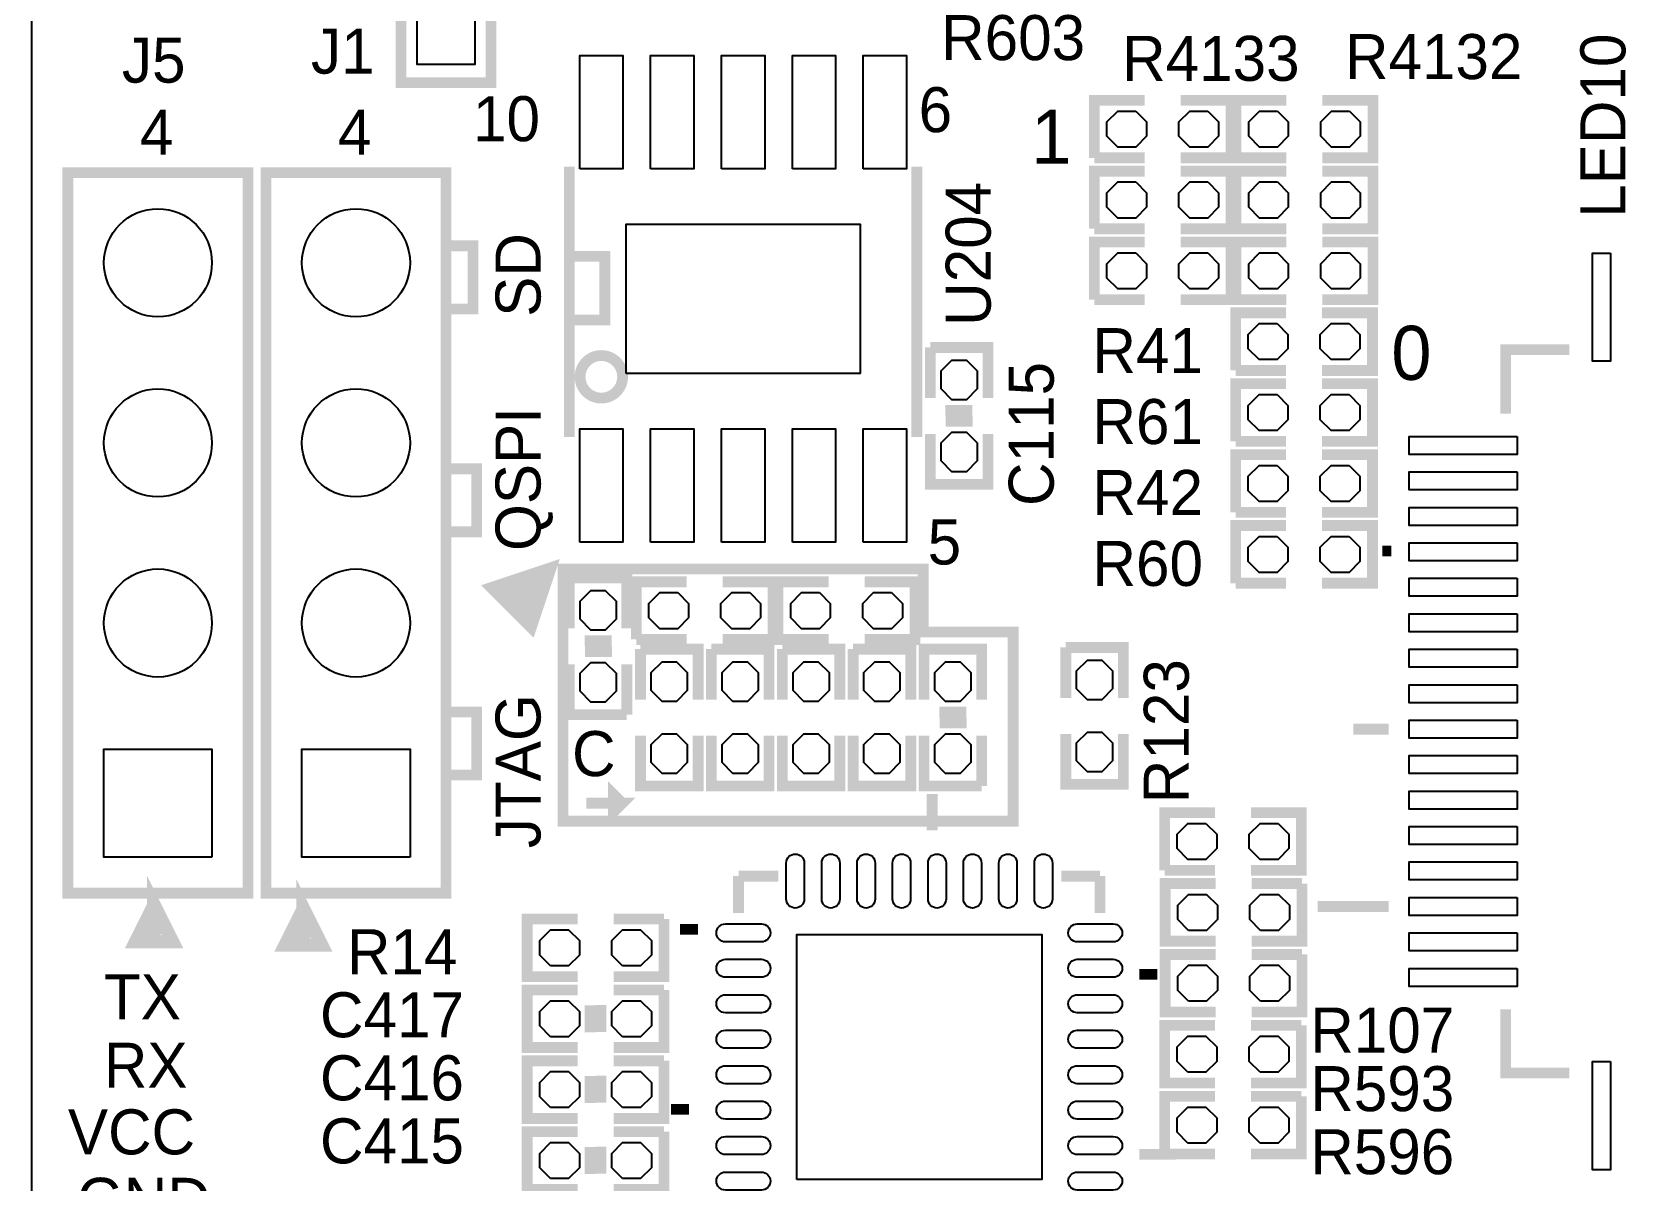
# Model space of a CAD drawing. Extents: x -57 to 527, y -107 to 303.
# Drawn here: x 0 to 22.49, y 53.23 to 69.42 of the extents above; entities that cross this region are included whole.
import ezdxf

# ---------------------------------------------------------------- set-up
doc = ezdxf.new("R2010")
doc.units = 0
doc.header["$MEASUREMENT"] = 0
for name, color, linetype in [('BOARD_GEOMETRY_OUTLINE', 3, 'CONTINUOUS'), ('BOARD_GEOMETRY_SILKSCREEN_TOP', 1, 'CONTINUOUS'), ('PACKAGE_GEOMETRY_SILKSCREEN_TOP', 4, 'CONTINUOUS'), ('PIN_TOP', 5, 'CONTINUOUS'), ('REF_DES_SILKSCREEN_TOP', 6, 'CONTINUOUS')]:
    doc.layers.add(name, color=color, linetype=linetype)

msp = doc.modelspace()

# ---------------------------------------------------------------- linework, layer by layer
at = {"layer": 'BOARD_GEOMETRY_OUTLINE'}
msp.add_lwpolyline([(1.999996, 0, -0.414214), (0, 1.999996), (0, 77.999844, -0.414214), (1.999996, 79.99984), (72.999854, 79.99984, -0.414214), (74.99985, 77.999844), (74.99985, 1.999996, -0.414214), (72.999854, 0)], format="xyb", close=True, dxfattribs=at)
at = {"layer": 'BOARD_GEOMETRY_SILKSCREEN_TOP'}
for points in [[(5.842, 66.404998, 0.1524, 0.1524, 0), (6.223, 66.404998, 0.1524, 0.1524, 0), (6.223, 65.515998, 0.1524, 0.1524, 0), (5.842, 65.515998, 0.1524, 0.1524, 0)], [(5.892038, 63.262002, 0.1524, 0.1524, 0), (6.273038, 63.262002, 0.1524, 0.1524, 0), (6.273038, 62.373002, 0.1524, 0.1524, 0), (5.892038, 62.373002, 0.1524, 0.1524, 0)], [(7.62, 61.849, 0.1524, 0.1524, 0), (12.573, 61.849, 0.1524, 0.1524, 0), (12.573, 60.96, 0.1524, 0.1524, 0), (13.843, 60.96, 0.1524, 0.1524, 0), (13.843, 58.293, 0.1524, 0.1524, 0), (7.493, 58.293, 0.1524, 0.1524, 0), (7.493, 61.849, 0.1524, 0.1524, 0), (7.62, 61.849, 0.1524, 0.1524, 0)], [(5.892038, 59.833002, 0.1524, 0.1524, 0), (6.273038, 59.833002, 0.1524, 0.1524, 0), (6.273038, 58.944002, 0.1524, 0.1524, 0), (5.892038, 58.944002, 0.1524, 0.1524, 0)], [(7.821422, 58.547, 0.1524, 0.1524, 0), (8.329422, 58.547, 0.1524, 0.1524, 0), (8.202422, 58.42, 0.1524, 0.1524, 0), (8.202422, 58.674, 0.1524, 0.1524, 0), (8.329422, 58.547, 0.1524, 0.1524, 0)]]:
    msp.add_lwpolyline(points, format="xyseb", dxfattribs=at)
at = {"layer": 'PACKAGE_GEOMETRY_SILKSCREEN_TOP'}
for points in [[(6.477, 71.501, 0.1524, 0.1524, 0), (6.477, 68.707, 0.1524, 0.1524, 0), (5.207, 68.707, 0.1524, 0.1524, 0), (5.207, 71.501, 0.1524, 0.1524, 0), (6.477, 71.501, 0.1524, 0.1524, 0)], [(15.698216, 68.458842, 0.1524, 0.1524, 0), (14.987016, 68.458842, 0.1524, 0.1524, 0), (14.987016, 67.646042, 0.1524, 0.1524, 0)], [(16.206216, 67.646042, 0.1524, 0.1524, 0), (16.917416, 67.646042, 0.1524, 0.1524, 0), (16.917416, 68.458842, 0.1524, 0.1524, 0), (16.206216, 68.458842, 0.1524, 0.1524, 0)], [(17.698212, 68.458842, 0.1524, 0.1524, 0), (16.987012, 68.458842, 0.1524, 0.1524, 0), (16.987012, 67.646042, 0.1524, 0.1524, 0)], [(18.206212, 67.646042, 0.1524, 0.1524, 0), (18.917412, 67.646042, 0.1524, 0.1524, 0), (18.917412, 68.458842, 0.1524, 0.1524, 0), (18.206212, 68.458842, 0.1524, 0.1524, 0)], [(14.987016, 67.646042, 0.1524, 0.1524, 0), (15.698216, 67.646042, 0.1524, 0.1524, 0)], [(16.987012, 67.646042, 0.1524, 0.1524, 0), (17.698212, 67.646042, 0.1524, 0.1524, 0)], [(0.508, 57.277, 0.1524, 0.1524, 0), (0.508, 67.437, 0.1524, 0.1524, 0), (3.048, 67.437, 0.1524, 0.1524, 0), (3.048, 57.277, 0.1524, 0.1524, 0), (0.508, 57.277, 0.1524, 0.1524, 0)], [(3.302, 57.277, 0.1524, 0.1524, 0), (3.302, 67.437, 0.1524, 0.1524, 0), (5.842, 67.437, 0.1524, 0.1524, 0), (5.842, 57.277, 0.1524, 0.1524, 0), (3.302, 57.277, 0.1524, 0.1524, 0)], [(7.582916, 63.709042, 0.1524, 0.1524, 0), (7.582916, 67.52209, 0.1524, 0.1524, 0)], [(12.483084, 63.709042, 0.1524, 0.1524, 0), (12.483084, 67.52209, 0.1524, 0.1524, 0)], [(15.698216, 67.458844, 0.1524, 0.1524, 0), (14.987016, 67.458844, 0.1524, 0.1524, 0), (14.987016, 66.646044, 0.1524, 0.1524, 0)], [(16.206216, 66.646044, 0.1524, 0.1524, 0), (16.917416, 66.646044, 0.1524, 0.1524, 0), (16.917416, 67.458844, 0.1524, 0.1524, 0), (16.206216, 67.458844, 0.1524, 0.1524, 0)], [(17.698212, 67.458844, 0.1524, 0.1524, 0), (16.987012, 67.458844, 0.1524, 0.1524, 0), (16.987012, 66.646044, 0.1524, 0.1524, 0)], [(18.206212, 66.646044, 0.1524, 0.1524, 0), (18.917412, 66.646044, 0.1524, 0.1524, 0), (18.917412, 67.458844, 0.1524, 0.1524, 0), (18.206212, 67.458844, 0.1524, 0.1524, 0)], [(14.987016, 66.646044, 0.1524, 0.1524, 0), (15.698216, 66.646044, 0.1524, 0.1524, 0)], [(16.987012, 66.646044, 0.1524, 0.1524, 0), (17.698212, 66.646044, 0.1524, 0.1524, 0)], [(15.698216, 66.458846, 0.1524, 0.1524, 0), (14.987016, 66.458846, 0.1524, 0.1524, 0), (14.987016, 65.646046, 0.1524, 0.1524, 0)], [(16.206216, 65.646046, 0.1524, 0.1524, 0), (16.917416, 65.646046, 0.1524, 0.1524, 0), (16.917416, 66.458846, 0.1524, 0.1524, 0), (16.206216, 66.458846, 0.1524, 0.1524, 0)], [(17.698212, 66.458846, 0.1524, 0.1524, 0), (16.987012, 66.458846, 0.1524, 0.1524, 0), (16.987012, 65.646046, 0.1524, 0.1524, 0)], [(18.206212, 65.646046, 0.1524, 0.1524, 0), (18.917412, 65.646046, 0.1524, 0.1524, 0), (18.917412, 66.458846, 0.1524, 0.1524, 0), (18.206212, 66.458846, 0.1524, 0.1524, 0)], [(7.582916, 65.359026, 0.1524, 0.1524, 0), (8.083042, 65.359026, 0.1524, 0.1524, 0), (8.083042, 66.258948, 0.1524, 0.1524, 0), (7.582916, 66.258948, 0.1524, 0.1524, 0)], [(14.987016, 65.646046, 0.1524, 0.1524, 0), (15.698216, 65.646046, 0.1524, 0.1524, 0)], [(16.987012, 65.646046, 0.1524, 0.1524, 0), (17.698212, 65.646046, 0.1524, 0.1524, 0)], [(17.692878, 65.461388, 0.1524, 0.1524, 0), (16.981678, 65.461388, 0.1524, 0.1524, 0), (16.981678, 64.648588, 0.1524, 0.1524, 0)], [(18.200878, 64.648588, 0.1524, 0.1524, 0), (18.912078, 64.648588, 0.1524, 0.1524, 0), (18.912078, 65.461388, 0.1524, 0.1524, 0), (18.200878, 65.461388, 0.1524, 0.1524, 0)], [(12.6746, 64.9732, 0.1524, 0.1524, 0), (12.6746, 64.262, 0.1524, 0.1524, 0)], [(13.4874, 64.262, 0.1524, 0.1524, 0), (13.4874, 64.9732, 0.1524, 0.1524, 0), (12.6746, 64.9732, 0.1524, 0.1524, 0)], [(21.690076, 64.940688, 0.1524, 0.1524, 0), (20.7899, 64.940688, 0.1524, 0.1524, 0), (20.7899, 64.040512, 0.1524, 0.1524, 0)], [(8.332978, 64.558926, 0.1524, 0.1524, 0.999823), (7.73303, 64.55918, 0.1524, 0.1524, 1.000177), (8.332978, 64.558926, 0.1524, 0.1524, 0)], [(16.981678, 64.648588, 0.1524, 0.1524, 0), (17.692878, 64.648588, 0.1524, 0.1524, 0)], [(17.692878, 64.46139, 0.1524, 0.1524, 0), (16.981678, 64.46139, 0.1524, 0.1524, 0), (16.981678, 63.64859, 0.1524, 0.1524, 0)], [(18.200878, 63.64859, 0.1524, 0.1524, 0), (18.912078, 63.64859, 0.1524, 0.1524, 0), (18.912078, 64.46139, 0.1524, 0.1524, 0), (18.200878, 64.46139, 0.1524, 0.1524, 0)], [(13.26642, 64.0842, 0.1524, 0.1524, 0), (12.88542, 64.0842, 0.1524, 0.1524, 0)], [(13.2715, 63.9318, 0.1524, 0.1524, 0), (12.8905, 63.9318, 0.1524, 0.1524, 0)], [(12.6746, 63.754, 0.1524, 0.1524, 0), (12.6746, 63.0428, 0.1524, 0.1524, 0), (13.4874, 63.0428, 0.1524, 0.1524, 0), (13.4874, 63.754, 0.1524, 0.1524, 0)], [(16.981678, 63.64859, 0.1524, 0.1524, 0), (17.692878, 63.64859, 0.1524, 0.1524, 0)], [(17.692878, 63.461392, 0.1524, 0.1524, 0), (16.981678, 63.461392, 0.1524, 0.1524, 0), (16.981678, 62.648592, 0.1524, 0.1524, 0)], [(18.200878, 62.648592, 0.1524, 0.1524, 0), (18.912078, 62.648592, 0.1524, 0.1524, 0), (18.912078, 63.461392, 0.1524, 0.1524, 0), (18.200878, 63.461392, 0.1524, 0.1524, 0)], [(16.981678, 62.648592, 0.1524, 0.1524, 0), (17.692878, 62.648592, 0.1524, 0.1524, 0)], [(17.692878, 62.461394, 0.1524, 0.1524, 0), (16.981678, 62.461394, 0.1524, 0.1524, 0), (16.981678, 61.648594, 0.1524, 0.1524, 0)], [(18.200878, 61.648594, 0.1524, 0.1524, 0), (18.912078, 61.648594, 0.1524, 0.1524, 0), (18.912078, 62.461394, 0.1524, 0.1524, 0), (18.200878, 62.461394, 0.1524, 0.1524, 0)], [(19.177, 62.103, 0.1524, 0.1524, 0), (19.05, 62.103, 0.1524, 0.1524, 0)], [(7.326884, 61.868812, 0.1524, 0.1524, 0), (6.47827, 61.58611, 0.1524, 0.1524, 0), (7.044182, 61.020198, 0.1524, 0.1524, 0), (7.326884, 61.868812, 0.1524, 0.1524, 0)], [(7.185406, 61.632338, 0.249936, 0.249936, 0), (6.761226, 61.49086, 0.249936, 0.249936, 0), (7.044182, 61.207904, 0.249936, 0.249936, 0), (7.185406, 61.632338, 0.249936, 0.249936, 0)], [(8.392668, 61.012832, 0.1524, 0.1524, 0), (8.392668, 61.724032, 0.1524, 0.1524, 0), (7.579868, 61.724032, 0.1524, 0.1524, 0), (7.579868, 61.012832, 0.1524, 0.1524, 0)], [(9.237726, 61.667644, 0.1524, 0.1524, 0), (8.526526, 61.667644, 0.1524, 0.1524, 0), (8.526526, 60.854844, 0.1524, 0.1524, 0)], [(9.745726, 60.854844, 0.1524, 0.1524, 0), (10.456926, 60.854844, 0.1524, 0.1524, 0), (10.456926, 61.667644, 0.1524, 0.1524, 0), (9.745726, 61.667644, 0.1524, 0.1524, 0)], [(11.237722, 61.667644, 0.1524, 0.1524, 0), (10.526522, 61.667644, 0.1524, 0.1524, 0), (10.526522, 60.854844, 0.1524, 0.1524, 0)], [(11.745722, 60.854844, 0.1524, 0.1524, 0), (12.456922, 60.854844, 0.1524, 0.1524, 0), (12.456922, 61.667644, 0.1524, 0.1524, 0), (11.745722, 61.667644, 0.1524, 0.1524, 0)], [(16.981678, 61.648594, 0.1524, 0.1524, 0), (17.692878, 61.648594, 0.1524, 0.1524, 0)], [(7.795768, 60.835032, 0.1524, 0.1524, 0), (8.176768, 60.835032, 0.1524, 0.1524, 0)], [(7.800848, 60.682632, 0.1524, 0.1524, 0), (8.181848, 60.682632, 0.1524, 0.1524, 0)], [(8.526526, 60.854844, 0.1524, 0.1524, 0), (9.237726, 60.854844, 0.1524, 0.1524, 0)], [(9.398254, 60.007246, 0.1524, 0.1524, 0), (9.398254, 60.718446, 0.1524, 0.1524, 0), (8.585454, 60.718446, 0.1524, 0.1524, 0)], [(8.585454, 60.718446, 0.1524, 0.1524, 0), (8.585454, 60.007246, 0.1524, 0.1524, 0)], [(10.398252, 60.007246, 0.1524, 0.1524, 0), (10.398252, 60.718446, 0.1524, 0.1524, 0), (9.585452, 60.718446, 0.1524, 0.1524, 0)], [(9.585452, 60.718446, 0.1524, 0.1524, 0), (9.585452, 60.007246, 0.1524, 0.1524, 0)], [(10.526522, 60.854844, 0.1524, 0.1524, 0), (11.237722, 60.854844, 0.1524, 0.1524, 0)], [(11.39825, 60.007246, 0.1524, 0.1524, 0), (11.39825, 60.718446, 0.1524, 0.1524, 0), (10.58545, 60.718446, 0.1524, 0.1524, 0)], [(10.58545, 60.718446, 0.1524, 0.1524, 0), (10.58545, 60.007246, 0.1524, 0.1524, 0)], [(12.398248, 60.007246, 0.1524, 0.1524, 0), (12.398248, 60.718446, 0.1524, 0.1524, 0), (11.585448, 60.718446, 0.1524, 0.1524, 0)], [(11.585448, 60.718446, 0.1524, 0.1524, 0), (11.585448, 60.007246, 0.1524, 0.1524, 0)], [(13.398246, 60.007246, 0.1524, 0.1524, 0), (13.398246, 60.718446, 0.1524, 0.1524, 0), (12.585446, 60.718446, 0.1524, 0.1524, 0), (12.585446, 60.007246, 0.1524, 0.1524, 0)], [(15.397988, 60.031376, 0.1524, 0.1524, 0), (15.397988, 60.742576, 0.1524, 0.1524, 0), (14.585188, 60.742576, 0.1524, 0.1524, 0)], [(14.585188, 60.742576, 0.1524, 0.1524, 0), (14.585188, 60.031376, 0.1524, 0.1524, 0)], [(7.579868, 60.504832, 0.1524, 0.1524, 0), (7.579868, 59.793632, 0.1524, 0.1524, 0), (8.392668, 59.793632, 0.1524, 0.1524, 0)], [(8.392668, 59.793632, 0.1524, 0.1524, 0), (8.392668, 60.504832, 0.1524, 0.1524, 0)], [(12.801346, 59.829446, 0.1524, 0.1524, 0), (13.182346, 59.829446, 0.1524, 0.1524, 0)], [(12.806426, 59.677046, 0.1524, 0.1524, 0), (13.187426, 59.677046, 0.1524, 0.1524, 0)], [(14.585188, 59.523376, 0.1524, 0.1524, 0), (14.585188, 58.812176, 0.1524, 0.1524, 0), (15.397988, 58.812176, 0.1524, 0.1524, 0), (15.397988, 59.523376, 0.1524, 0.1524, 0)], [(19.139916, 59.590686, 0.1524, 0.1524, 0), (18.640044, 59.590686, 0.1524, 0.1524, 0)], [(8.585454, 59.499246, 0.1524, 0.1524, 0), (8.585454, 58.788046, 0.1524, 0.1524, 0), (9.398254, 58.788046, 0.1524, 0.1524, 0), (9.398254, 59.499246, 0.1524, 0.1524, 0)], [(9.585452, 59.499246, 0.1524, 0.1524, 0), (9.585452, 58.788046, 0.1524, 0.1524, 0), (10.398252, 58.788046, 0.1524, 0.1524, 0), (10.398252, 59.499246, 0.1524, 0.1524, 0)], [(10.58545, 59.499246, 0.1524, 0.1524, 0), (10.58545, 58.788046, 0.1524, 0.1524, 0), (11.39825, 58.788046, 0.1524, 0.1524, 0), (11.39825, 59.499246, 0.1524, 0.1524, 0)], [(11.585448, 59.499246, 0.1524, 0.1524, 0), (11.585448, 58.788046, 0.1524, 0.1524, 0), (12.398248, 58.788046, 0.1524, 0.1524, 0), (12.398248, 59.499246, 0.1524, 0.1524, 0)], [(12.585446, 59.499246, 0.1524, 0.1524, 0), (12.585446, 58.788046, 0.1524, 0.1524, 0), (13.398246, 58.788046, 0.1524, 0.1524, 0)], [(13.398246, 58.788046, 0.1524, 0.1524, 0), (13.398246, 59.499246, 0.1524, 0.1524, 0)], [(12.7, 58.166, 0.1524, 0.1524, 0), (12.7, 58.674, 0.1524, 0.1524, 0)], [(16.689578, 58.413396, 0.1524, 0.1524, 0), (15.978378, 58.413396, 0.1524, 0.1524, 0), (15.978378, 57.600596, 0.1524, 0.1524, 0)], [(17.197578, 57.600596, 0.1524, 0.1524, 0), (17.908778, 57.600596, 0.1524, 0.1524, 0), (17.908778, 58.413396, 0.1524, 0.1524, 0), (17.197578, 58.413396, 0.1524, 0.1524, 0)], [(9.968738, 57.517792, 0.1524, 0.1524, 0), (9.968738, 57.00014, 0.1524, 0.1524, 0)], [(9.968738, 57.517792, 0.1524, 0.1524, 0), (10.529824, 57.517792, 0.1524, 0.1524, 0)], [(15.06855, 57.517792, 0.1524, 0.1524, 0), (14.520926, 57.517792, 0.1524, 0.1524, 0)], [(15.06855, 57.517792, 0.1524, 0.1524, 0), (15.06855, 57.00014, 0.1524, 0.1524, 0)], [(15.978378, 57.600596, 0.1524, 0.1524, 0), (16.689578, 57.600596, 0.1524, 0.1524, 0)], [(1.723898, 57.101232, 0.199898, 0.199898, 0), (1.473962, 56.60136, 0.199898, 0.199898, 0), (1.973834, 56.60136, 0.199898, 0.199898, 0), (1.723898, 57.101232, 0.199898, 0.199898, 0), (1.723898, 56.701182, 0.199898, 0.199898, 0)], [(3.830828, 57.05094, 0.199898, 0.199898, 0), (3.580892, 56.551068, 0.199898, 0.199898, 0), (4.080764, 56.551068, 0.199898, 0.199898, 0), (3.830828, 57.05094, 0.199898, 0.199898, 0), (3.830828, 56.65089, 0.199898, 0.199898, 0)], [(16.697706, 57.413398, 0.1524, 0.1524, 0), (15.986506, 57.413398, 0.1524, 0.1524, 0), (15.986506, 56.600598, 0.1524, 0.1524, 0), (16.697706, 56.600598, 0.1524, 0.1524, 0)], [(17.205706, 56.600598, 0.1524, 0.1524, 0), (17.916906, 56.600598, 0.1524, 0.1524, 0), (17.916906, 57.413398, 0.1524, 0.1524, 0)], [(17.916906, 57.413398, 0.1524, 0.1524, 0), (17.205706, 57.413398, 0.1524, 0.1524, 0)], [(19.139916, 57.090564, 0.1524, 0.1524, 0), (18.139918, 57.090564, 0.1524, 0.1524, 0)], [(7.697724, 56.913526, 0.1524, 0.1524, 0), (6.986524, 56.913526, 0.1524, 0.1524, 0), (6.986524, 56.100726, 0.1524, 0.1524, 0), (7.697724, 56.100726, 0.1524, 0.1524, 0)], [(8.205724, 56.100726, 0.1524, 0.1524, 0), (8.916924, 56.100726, 0.1524, 0.1524, 0), (8.916924, 56.913526, 0.1524, 0.1524, 0)], [(8.916924, 56.913526, 0.1524, 0.1524, 0), (8.205724, 56.913526, 0.1524, 0.1524, 0)], [(9.398, 56.769, 0.1524, 0.1524, 0), (9.144, 56.769, 0.1524, 0.1524, 0)], [(16.697706, 56.4134, 0.1524, 0.1524, 0), (15.986506, 56.4134, 0.1524, 0.1524, 0), (15.986506, 55.6006, 0.1524, 0.1524, 0), (16.697706, 55.6006, 0.1524, 0.1524, 0)], [(17.205706, 55.6006, 0.1524, 0.1524, 0), (17.916906, 55.6006, 0.1524, 0.1524, 0), (17.916906, 56.4134, 0.1524, 0.1524, 0)], [(17.916906, 56.4134, 0.1524, 0.1524, 0), (17.205706, 56.4134, 0.1524, 0.1524, 0)], [(15.875, 56.134, 0.1524, 0.1524, 0), (15.621, 56.134, 0.1524, 0.1524, 0)], [(7.697724, 55.913528, 0.1524, 0.1524, 0), (6.986524, 55.913528, 0.1524, 0.1524, 0), (6.986524, 55.100728, 0.1524, 0.1524, 0), (7.697724, 55.100728, 0.1524, 0.1524, 0)], [(7.875524, 55.316628, 0.1524, 0.1524, 0), (7.875524, 55.697628, 0.1524, 0.1524, 0)], [(8.027924, 55.321708, 0.1524, 0.1524, 0), (8.027924, 55.702708, 0.1524, 0.1524, 0)], [(8.916924, 55.913528, 0.1524, 0.1524, 0), (8.205724, 55.913528, 0.1524, 0.1524, 0)], [(8.205724, 55.100728, 0.1524, 0.1524, 0), (8.916924, 55.100728, 0.1524, 0.1524, 0), (8.916924, 55.913528, 0.1524, 0.1524, 0)], [(20.7899, 55.640732, 0.1524, 0.1524, 0), (20.7899, 54.740556, 0.1524, 0.1524, 0), (21.690076, 54.740556, 0.1524, 0.1524, 0)], [(16.689578, 55.413402, 0.1524, 0.1524, 0), (15.978378, 55.413402, 0.1524, 0.1524, 0), (15.978378, 54.600602, 0.1524, 0.1524, 0), (16.689578, 54.600602, 0.1524, 0.1524, 0)], [(17.197578, 54.600602, 0.1524, 0.1524, 0), (17.908778, 54.600602, 0.1524, 0.1524, 0), (17.908778, 55.413402, 0.1524, 0.1524, 0)], [(17.908778, 55.413402, 0.1524, 0.1524, 0), (17.197578, 55.413402, 0.1524, 0.1524, 0)], [(7.697724, 54.91353, 0.1524, 0.1524, 0), (6.986524, 54.91353, 0.1524, 0.1524, 0), (6.986524, 54.10073, 0.1524, 0.1524, 0), (7.697724, 54.10073, 0.1524, 0.1524, 0)], [(8.916924, 54.91353, 0.1524, 0.1524, 0), (8.205724, 54.91353, 0.1524, 0.1524, 0)], [(8.205724, 54.10073, 0.1524, 0.1524, 0), (8.916924, 54.10073, 0.1524, 0.1524, 0), (8.916924, 54.91353, 0.1524, 0.1524, 0)], [(7.875524, 54.31663, 0.1524, 0.1524, 0), (7.875524, 54.69763, 0.1524, 0.1524, 0)], [(8.027924, 54.32171, 0.1524, 0.1524, 0), (8.027924, 54.70271, 0.1524, 0.1524, 0)], [(16.689578, 54.413404, 0.1524, 0.1524, 0), (15.978378, 54.413404, 0.1524, 0.1524, 0), (15.978378, 53.600604, 0.1524, 0.1524, 0), (16.689578, 53.600604, 0.1524, 0.1524, 0)], [(17.197578, 53.600604, 0.1524, 0.1524, 0), (17.908778, 53.600604, 0.1524, 0.1524, 0), (17.908778, 54.413404, 0.1524, 0.1524, 0)], [(17.908778, 54.413404, 0.1524, 0.1524, 0), (17.197578, 54.413404, 0.1524, 0.1524, 0)], [(9.017, 54.229, 0.1524, 0.1524, 0), (9.271, 54.229, 0.1524, 0.1524, 0)], [(7.697724, 53.913532, 0.1524, 0.1524, 0), (6.986524, 53.913532, 0.1524, 0.1524, 0), (6.986524, 53.100732, 0.1524, 0.1524, 0), (7.697724, 53.100732, 0.1524, 0.1524, 0)], [(8.916924, 53.913532, 0.1524, 0.1524, 0), (8.205724, 53.913532, 0.1524, 0.1524, 0)], [(8.205724, 53.100732, 0.1524, 0.1524, 0), (8.916924, 53.100732, 0.1524, 0.1524, 0), (8.916924, 53.913532, 0.1524, 0.1524, 0)], [(7.875524, 53.316632, 0.1524, 0.1524, 0), (7.875524, 53.697632, 0.1524, 0.1524, 0)], [(8.027924, 53.321712, 0.1524, 0.1524, 0), (8.027924, 53.702712, 0.1524, 0.1524, 0)], [(15.621, 53.594, 0.1524, 0.1524, 0), (16.129, 53.594, 0.1524, 0.1524, 0)]]:
    msp.add_lwpolyline(points, format="xyseb", dxfattribs=at)
at = {"layer": 'PIN_TOP'}
for points in [[(5.4356, 69.723), (6.2484, 69.723), (6.2484, 68.961), (5.4356, 68.961)], [(7.728204, 67.491356), (7.728204, 69.091556), (8.337804, 69.091556), (8.337804, 67.491356)], [(8.728202, 67.491356), (8.728202, 69.091556), (9.337802, 69.091556), (9.337802, 67.491356)], [(9.7282, 67.491356), (9.7282, 69.091556), (10.3378, 69.091556), (10.3378, 67.491356)], [(10.728198, 67.491356), (10.728198, 69.091556), (11.337798, 69.091556), (11.337798, 67.491356)], [(11.728196, 67.491356), (11.728196, 69.091556), (12.337796, 69.091556), (12.337796, 67.491356)], [(15.571216, 68.306442), (15.723616, 68.154042), (15.723616, 67.950842), (15.571216, 67.798442), (15.317216, 67.798442), (15.164816, 67.950842), (15.164816, 68.154042), (15.317216, 68.306442)], [(16.587216, 68.306442), (16.739616, 68.154042), (16.739616, 67.950842), (16.587216, 67.798442), (16.333216, 67.798442), (16.180816, 67.950842), (16.180816, 68.154042), (16.333216, 68.306442)], [(17.571212, 68.306442), (17.723612, 68.154042), (17.723612, 67.950842), (17.571212, 67.798442), (17.317212, 67.798442), (17.164812, 67.950842), (17.164812, 68.154042), (17.317212, 68.306442)], [(18.587212, 68.306442), (18.739612, 68.154042), (18.739612, 67.950842), (18.587212, 67.798442), (18.333212, 67.798442), (18.180812, 67.950842), (18.180812, 68.154042), (18.333212, 68.306442)], [(15.571216, 67.306444), (15.723616, 67.154044), (15.723616, 66.950844), (15.571216, 66.798444), (15.317216, 66.798444), (15.164816, 66.950844), (15.164816, 67.154044), (15.317216, 67.306444)], [(16.587216, 67.306444), (16.739616, 67.154044), (16.739616, 66.950844), (16.587216, 66.798444), (16.333216, 66.798444), (16.180816, 66.950844), (16.180816, 67.154044), (16.333216, 67.306444)], [(17.571212, 67.306444), (17.723612, 67.154044), (17.723612, 66.950844), (17.571212, 66.798444), (17.317212, 66.798444), (17.164812, 66.950844), (17.164812, 67.154044), (17.317212, 67.306444)], [(18.587212, 67.306444), (18.739612, 67.154044), (18.739612, 66.950844), (18.587212, 66.798444), (18.333212, 66.798444), (18.180812, 66.950844), (18.180812, 67.154044), (18.333212, 67.306444)], [(8.382, 64.6049), (8.382, 66.7131), (11.684, 66.7131), (11.684, 64.6049)], [(15.571216, 66.306446), (15.723616, 66.154046), (15.723616, 65.950846), (15.571216, 65.798446), (15.317216, 65.798446), (15.164816, 65.950846), (15.164816, 66.154046), (15.317216, 66.306446)], [(16.587216, 66.306446), (16.739616, 66.154046), (16.739616, 65.950846), (16.587216, 65.798446), (16.333216, 65.798446), (16.180816, 65.950846), (16.180816, 66.154046), (16.333216, 66.306446)], [(17.571212, 66.306446), (17.723612, 66.154046), (17.723612, 65.950846), (17.571212, 65.798446), (17.317212, 65.798446), (17.164812, 65.950846), (17.164812, 66.154046), (17.317212, 66.306446)], [(18.587212, 66.306446), (18.739612, 66.154046), (18.739612, 65.950846), (18.587212, 65.798446), (18.333212, 65.798446), (18.180812, 65.950846), (18.180812, 66.154046), (18.333212, 66.306446)], [(22.26691, 66.302636), (22.26691, 64.778636), (22.01291, 64.778636), (22.01291, 66.302636)], [(17.565878, 65.308988), (17.718278, 65.156588), (17.718278, 64.953388), (17.565878, 64.800988), (17.311878, 64.800988), (17.159478, 64.953388), (17.159478, 65.156588), (17.311878, 65.308988)], [(18.581878, 65.308988), (18.734278, 65.156588), (18.734278, 64.953388), (18.581878, 64.800988), (18.327878, 64.800988), (18.175478, 64.953388), (18.175478, 65.156588), (18.327878, 65.308988)], [(13.335, 64.389), (13.1826, 64.2366), (12.9794, 64.2366), (12.827, 64.389), (12.827, 64.643), (12.9794, 64.7954), (13.1826, 64.7954), (13.335, 64.643)], [(17.565878, 64.30899), (17.718278, 64.15659), (17.718278, 63.95339), (17.565878, 63.80099), (17.311878, 63.80099), (17.159478, 63.95339), (17.159478, 64.15659), (17.311878, 64.30899)], [(18.581878, 64.30899), (18.734278, 64.15659), (18.734278, 63.95339), (18.581878, 63.80099), (18.327878, 63.80099), (18.175478, 63.95339), (18.175478, 64.15659), (18.327878, 64.30899)], [(7.728204, 62.226444), (7.728204, 63.826644), (8.337804, 63.826644), (8.337804, 62.226444)], [(8.728202, 62.226444), (8.728202, 63.826644), (9.337802, 63.826644), (9.337802, 62.226444)], [(9.7282, 62.226444), (9.7282, 63.826644), (10.3378, 63.826644), (10.3378, 62.226444)], [(10.728198, 62.226444), (10.728198, 63.826644), (11.337798, 63.826644), (11.337798, 62.226444)], [(11.728196, 62.226444), (11.728196, 63.826644), (12.337796, 63.826644), (12.337796, 62.226444)], [(13.335, 63.373), (13.1826, 63.2206), (12.9794, 63.2206), (12.827, 63.373), (12.827, 63.627), (12.9794, 63.7794), (13.1826, 63.7794), (13.335, 63.627)], [(20.951952, 63.717678), (20.951952, 63.463678), (19.427952, 63.463678), (19.427952, 63.717678)], [(17.565878, 63.308992), (17.718278, 63.156592), (17.718278, 62.953392), (17.565878, 62.800992), (17.311878, 62.800992), (17.159478, 62.953392), (17.159478, 63.156592), (17.311878, 63.308992)], [(18.581878, 63.308992), (18.734278, 63.156592), (18.734278, 62.953392), (18.581878, 62.800992), (18.327878, 62.800992), (18.175478, 62.953392), (18.175478, 63.156592), (18.327878, 63.308992)], [(20.951952, 63.217552), (20.951952, 62.963552), (19.427952, 62.963552), (19.427952, 63.217552)], [(20.951952, 62.71768), (20.951952, 62.46368), (19.427952, 62.46368), (19.427952, 62.71768)], [(17.565878, 62.308994), (17.718278, 62.156594), (17.718278, 61.953394), (17.565878, 61.800994), (17.311878, 61.800994), (17.159478, 61.953394), (17.159478, 62.156594), (17.311878, 62.308994)], [(18.581878, 62.308994), (18.734278, 62.156594), (18.734278, 61.953394), (18.581878, 61.800994), (18.327878, 61.800994), (18.175478, 61.953394), (18.175478, 62.156594), (18.327878, 62.308994)], [(20.951952, 62.217554), (20.951952, 61.963554), (19.427952, 61.963554), (19.427952, 62.217554)], [(20.951952, 61.717682), (20.951952, 61.463682), (19.427952, 61.463682), (19.427952, 61.717682)], [(7.732268, 61.393832), (7.884668, 61.546232), (8.087868, 61.546232), (8.240268, 61.393832), (8.240268, 61.139832), (8.087868, 60.987432), (7.884668, 60.987432), (7.732268, 61.139832)], [(9.110726, 61.515244), (9.263126, 61.362844), (9.263126, 61.159644), (9.110726, 61.007244), (8.856726, 61.007244), (8.704326, 61.159644), (8.704326, 61.362844), (8.856726, 61.515244)], [(10.126726, 61.515244), (10.279126, 61.362844), (10.279126, 61.159644), (10.126726, 61.007244), (9.872726, 61.007244), (9.720326, 61.159644), (9.720326, 61.362844), (9.872726, 61.515244)], [(11.110722, 61.515244), (11.263122, 61.362844), (11.263122, 61.159644), (11.110722, 61.007244), (10.856722, 61.007244), (10.704322, 61.159644), (10.704322, 61.362844), (10.856722, 61.515244)], [(12.126722, 61.515244), (12.279122, 61.362844), (12.279122, 61.159644), (12.126722, 61.007244), (11.872722, 61.007244), (11.720322, 61.159644), (11.720322, 61.362844), (11.872722, 61.515244)], [(20.951952, 61.217556), (20.951952, 60.963556), (19.427952, 60.963556), (19.427952, 61.217556)], [(7.732268, 60.377832), (7.884668, 60.530232), (8.087868, 60.530232), (8.240268, 60.377832), (8.240268, 60.123832), (8.087868, 59.971432), (7.884668, 59.971432), (7.732268, 60.123832)], [(9.245854, 60.134246), (9.093454, 59.981846), (8.890254, 59.981846), (8.737854, 60.134246), (8.737854, 60.388246), (8.890254, 60.540646), (9.093454, 60.540646), (9.245854, 60.388246)], [(10.245852, 60.134246), (10.093452, 59.981846), (9.890252, 59.981846), (9.737852, 60.134246), (9.737852, 60.388246), (9.890252, 60.540646), (10.093452, 60.540646), (10.245852, 60.388246)], [(11.24585, 60.134246), (11.09345, 59.981846), (10.89025, 59.981846), (10.73785, 60.134246), (10.73785, 60.388246), (10.89025, 60.540646), (11.09345, 60.540646), (11.24585, 60.388246)], [(12.245848, 60.134246), (12.093448, 59.981846), (11.890248, 59.981846), (11.737848, 60.134246), (11.737848, 60.388246), (11.890248, 60.540646), (12.093448, 60.540646), (12.245848, 60.388246)], [(12.737846, 60.388246), (12.890246, 60.540646), (13.093446, 60.540646), (13.245846, 60.388246), (13.245846, 60.134246), (13.093446, 59.981846), (12.890246, 59.981846), (12.737846, 60.134246)], [(15.245588, 60.158376), (15.093188, 60.005976), (14.889988, 60.005976), (14.737588, 60.158376), (14.737588, 60.412376), (14.889988, 60.564776), (15.093188, 60.564776), (15.245588, 60.412376)], [(20.951952, 60.717684), (20.951952, 60.463684), (19.427952, 60.463684), (19.427952, 60.717684)], [(20.951952, 60.217558), (20.951952, 59.963558), (19.427952, 59.963558), (19.427952, 60.217558)], [(20.951952, 59.717686), (20.951952, 59.463686), (19.427952, 59.463686), (19.427952, 59.717686)], [(9.245854, 59.118246), (9.093454, 58.965846), (8.890254, 58.965846), (8.737854, 59.118246), (8.737854, 59.372246), (8.890254, 59.524646), (9.093454, 59.524646), (9.245854, 59.372246)], [(10.245852, 59.118246), (10.093452, 58.965846), (9.890252, 58.965846), (9.737852, 59.118246), (9.737852, 59.372246), (9.890252, 59.524646), (10.093452, 59.524646), (10.245852, 59.372246)], [(11.24585, 59.118246), (11.09345, 58.965846), (10.89025, 58.965846), (10.73785, 59.118246), (10.73785, 59.372246), (10.89025, 59.524646), (11.09345, 59.524646), (11.24585, 59.372246)], [(12.245848, 59.118246), (12.093448, 58.965846), (11.890248, 58.965846), (11.737848, 59.118246), (11.737848, 59.372246), (11.890248, 59.524646), (12.093448, 59.524646), (12.245848, 59.372246)], [(12.737846, 59.372246), (12.890246, 59.524646), (13.093446, 59.524646), (13.245846, 59.372246), (13.245846, 59.118246), (13.093446, 58.965846), (12.890246, 58.965846), (12.737846, 59.118246)], [(15.245588, 59.142376), (15.093188, 58.989976), (14.889988, 58.989976), (14.737588, 59.142376), (14.737588, 59.396376), (14.889988, 59.548776), (15.093188, 59.548776), (15.245588, 59.396376)], [(2.54, 57.785), (1.016, 57.785), (1.016, 59.309), (2.54, 59.309)], [(5.334, 57.785), (3.81, 57.785), (3.81, 59.309), (5.334, 59.309)], [(20.951952, 59.21756), (20.951952, 58.96356), (19.427952, 58.96356), (19.427952, 59.21756)], [(20.951952, 58.717688), (20.951952, 58.463688), (19.427952, 58.463688), (19.427952, 58.717688)], [(16.562578, 58.260996), (16.714978, 58.108596), (16.714978, 57.905396), (16.562578, 57.752996), (16.308578, 57.752996), (16.156178, 57.905396), (16.156178, 58.108596), (16.308578, 58.260996)], [(17.578578, 58.260996), (17.730978, 58.108596), (17.730978, 57.905396), (17.578578, 57.752996), (17.324578, 57.752996), (17.172178, 57.905396), (17.172178, 58.108596), (17.324578, 58.260996)], [(20.951952, 58.217562), (20.951952, 57.963562), (19.427952, 57.963562), (19.427952, 58.217562)], [(20.951952, 57.71769), (20.951952, 57.46369), (19.427952, 57.46369), (19.427952, 57.71769)], [(16.316706, 56.752998), (16.164306, 56.905398), (16.164306, 57.108598), (16.316706, 57.260998), (16.570706, 57.260998), (16.723106, 57.108598), (16.723106, 56.905398), (16.570706, 56.752998)], [(17.332706, 56.752998), (17.180306, 56.905398), (17.180306, 57.108598), (17.332706, 57.260998), (17.586706, 57.260998), (17.739106, 57.108598), (17.739106, 56.905398), (17.586706, 56.752998)], [(20.951952, 57.217564), (20.951952, 56.963564), (19.427952, 56.963564), (19.427952, 57.217564)], [(7.316724, 56.253126), (7.164324, 56.405526), (7.164324, 56.608726), (7.316724, 56.761126), (7.570724, 56.761126), (7.723124, 56.608726), (7.723124, 56.405526), (7.570724, 56.253126)], [(8.332724, 56.253126), (8.180324, 56.405526), (8.180324, 56.608726), (8.332724, 56.761126), (8.586724, 56.761126), (8.739124, 56.608726), (8.739124, 56.405526), (8.586724, 56.253126)], [(10.791444, 53.240686), (10.791444, 56.695086), (14.245844, 56.695086), (14.245844, 53.240686)], [(20.951952, 56.717692), (20.951952, 56.463692), (19.427952, 56.463692), (19.427952, 56.717692)], [(16.316706, 55.753), (16.164306, 55.9054), (16.164306, 56.1086), (16.316706, 56.261), (16.570706, 56.261), (16.723106, 56.1086), (16.723106, 55.9054), (16.570706, 55.753)], [(17.332706, 55.753), (17.180306, 55.9054), (17.180306, 56.1086), (17.332706, 56.261), (17.586706, 56.261), (17.739106, 56.1086), (17.739106, 55.9054), (17.586706, 55.753)], [(20.951952, 56.217566), (20.951952, 55.963566), (19.427952, 55.963566), (19.427952, 56.217566)], [(7.316724, 55.253128), (7.164324, 55.405528), (7.164324, 55.608728), (7.316724, 55.761128), (7.570724, 55.761128), (7.723124, 55.608728), (7.723124, 55.405528), (7.570724, 55.253128)], [(8.332724, 55.253128), (8.180324, 55.405528), (8.180324, 55.608728), (8.332724, 55.761128), (8.586724, 55.761128), (8.739124, 55.608728), (8.739124, 55.405528), (8.586724, 55.253128)], [(16.308578, 54.753002), (16.156178, 54.905402), (16.156178, 55.108602), (16.308578, 55.261002), (16.562578, 55.261002), (16.714978, 55.108602), (16.714978, 54.905402), (16.562578, 54.753002)], [(17.324578, 54.753002), (17.172178, 54.905402), (17.172178, 55.108602), (17.324578, 55.261002), (17.578578, 55.261002), (17.730978, 55.108602), (17.730978, 54.905402), (17.578578, 54.753002)], [(22.26691, 54.902608), (22.26691, 53.378608), (22.01291, 53.378608), (22.01291, 54.902608)], [(7.316724, 54.25313), (7.164324, 54.40553), (7.164324, 54.60873), (7.316724, 54.76113), (7.570724, 54.76113), (7.723124, 54.60873), (7.723124, 54.40553), (7.570724, 54.25313)], [(8.332724, 54.25313), (8.180324, 54.40553), (8.180324, 54.60873), (8.332724, 54.76113), (8.586724, 54.76113), (8.739124, 54.60873), (8.739124, 54.40553), (8.586724, 54.25313)], [(16.308578, 53.753004), (16.156178, 53.905404), (16.156178, 54.108604), (16.308578, 54.261004), (16.562578, 54.261004), (16.714978, 54.108604), (16.714978, 53.905404), (16.562578, 53.753004)], [(17.324578, 53.753004), (17.172178, 53.905404), (17.172178, 54.108604), (17.324578, 54.261004), (17.578578, 54.261004), (17.730978, 54.108604), (17.730978, 53.905404), (17.578578, 53.753004)], [(7.316724, 53.253132), (7.164324, 53.405532), (7.164324, 53.608732), (7.316724, 53.761132), (7.570724, 53.761132), (7.723124, 53.608732), (7.723124, 53.405532), (7.570724, 53.253132)], [(8.332724, 53.253132), (8.180324, 53.405532), (8.180324, 53.608732), (8.332724, 53.761132), (8.586724, 53.761132), (8.739124, 53.608732), (8.739124, 53.405532), (8.586724, 53.253132)]]:
    msp.add_lwpolyline(points, close=True, dxfattribs=at)
for points in [[(10.895584, 57.702958), (10.895584, 57.194958, -1), (10.641584, 57.194958), (10.641584, 57.702958, -1)], [(11.39571, 57.702958), (11.39571, 57.194958, -1), (11.14171, 57.194958), (11.14171, 57.702958, -1)], [(11.895582, 57.702958), (11.895582, 57.194958, -1), (11.641582, 57.194958), (11.641582, 57.702958, -1)], [(12.395708, 57.702958), (12.395708, 57.194958, -1), (12.141708, 57.194958), (12.141708, 57.702958, -1)], [(12.89558, 57.702958), (12.89558, 57.194958, -1), (12.64158, 57.194958), (12.64158, 57.702958, -1)], [(13.395706, 57.702958), (13.395706, 57.194958, -1), (13.141706, 57.194958), (13.141706, 57.702958, -1)], [(13.895578, 57.702958), (13.895578, 57.194958, -1), (13.641578, 57.194958), (13.641578, 57.702958, -1)], [(14.395704, 57.702958), (14.395704, 57.194958, -1), (14.141704, 57.194958), (14.141704, 57.702958, -1)], [(10.291572, 56.590946), (9.783572, 56.590946, -1), (9.783572, 56.844946), (10.291572, 56.844946, -1)], [(15.253716, 56.590946), (14.745716, 56.590946, -1), (14.745716, 56.844946), (15.253716, 56.844946, -1)], [(10.291572, 56.09082), (9.783572, 56.09082, -1), (9.783572, 56.34482), (10.291572, 56.34482, -1)], [(15.253716, 56.09082), (14.745716, 56.09082, -1), (14.745716, 56.34482), (15.253716, 56.34482, -1)], [(10.291572, 55.590948), (9.783572, 55.590948, -1), (9.783572, 55.844948), (10.291572, 55.844948, -1)], [(15.253716, 55.590948), (14.745716, 55.590948, -1), (14.745716, 55.844948), (15.253716, 55.844948, -1)], [(10.291572, 55.090822), (9.783572, 55.090822, -1), (9.783572, 55.344822), (10.291572, 55.344822, -1)], [(15.253716, 55.090822), (14.745716, 55.090822, -1), (14.745716, 55.344822), (15.253716, 55.344822, -1)], [(10.291572, 54.59095), (9.783572, 54.59095, -1), (9.783572, 54.84495), (10.291572, 54.84495, -1)], [(15.253716, 54.59095), (14.745716, 54.59095, -1), (14.745716, 54.84495), (15.253716, 54.84495, -1)], [(10.291572, 54.090824), (9.783572, 54.090824, -1), (9.783572, 54.344824), (10.291572, 54.344824, -1)], [(15.253716, 54.090824), (14.745716, 54.090824, -1), (14.745716, 54.344824), (15.253716, 54.344824, -1)], [(10.291572, 53.590952), (9.783572, 53.590952, -1), (9.783572, 53.844952), (10.291572, 53.844952, -1)], [(15.253716, 53.590952), (14.745716, 53.590952, -1), (14.745716, 53.844952), (15.253716, 53.844952, -1)], [(10.291572, 53.090826), (9.783572, 53.090826, -1), (9.783572, 53.344826), (10.291572, 53.344826, -1)], [(15.253716, 53.090826), (14.745716, 53.090826, -1), (14.745716, 53.344826), (15.253716, 53.344826, -1)]]:
    msp.add_lwpolyline(points, format="xyb", close=True, dxfattribs=at)
for centre in [(1.778, 66.167), (4.572, 66.167), (1.778, 63.627), (4.572, 63.627), (1.778, 61.087), (4.572, 61.087)]:
    msp.add_circle(centre, 0.762, dxfattribs=at)

# ---------------------------------------------------------------- texts
at = {"layer": 'BOARD_GEOMETRY_SILKSCREEN_TOP'}
for s, height, width, p in [('1', 0.762, 1.000333, (14.097, 67.564)), ('0', 0.762, 1.000333, (19.177, 64.516)), ('C', 0.635, 1.0004, (7.62, 58.928)), ('TX', 0.635, 1.0004, (1.016, 55.499)), ('RX', 0.635, 1.0004, (1.016, 54.5338)), ('VCC', 0.635, 1.0004, (0.508, 53.594)), ('GND', 0.635, 1.0004, (0.635, 52.6288))]:
    msp.add_text(s, height=height, dxfattribs=dict(at, width=width)).set_placement(p)
at = {"layer": 'BOARD_GEOMETRY_SILKSCREEN_TOP', "width": 1.0004}
for s, p in [('SD', (7.1755, 65.405)), ('QSPI', (7.1755, 62.102746)), ('JTAG', (7.1755, 57.911746))]:
    msp.add_text(s, height=0.635, rotation=90, dxfattribs=at).set_placement(p)
at = {"layer": 'PACKAGE_GEOMETRY_SILKSCREEN_TOP', "width": 1.0004}
for s, p in [('6', (12.5095, 68.0085)), ('10', (6.223, 67.8815)), ('4', (1.524, 67.691)), ('4', (4.318, 67.691)), ('5', (12.6365, 61.9125))]:
    msp.add_text(s, height=0.635, dxfattribs=at).set_placement(p)
at = {"layer": 'REF_DES_SILKSCREEN_TOP', "width": 1.0004}
for s, p in [('R603', (12.826746, 69.0245)), ('J5', (1.27, 68.707)), ('J1', (3.937, 68.834)), ('R4133', (15.380208, 68.732146)), ('R4132', (18.523204, 68.757546)), ('R41', (14.962124, 64.610488)), ('R61', (14.962124, 63.61049)), ('R42', (14.962124, 62.610492)), ('R60', (14.962124, 61.610494)), ('R14', (4.445, 56.134)), ('C417', (4.064, 55.245)), ('R107', (18.033746, 55.0291)), ('C416', (4.064, 54.356)), ('R593', (18.034, 54.2036)), ('C415', (4.064, 53.467)), ('R596', (18.034, 53.3146))]:
    msp.add_text(s, height=0.635, dxfattribs=at).set_placement(p)
for s, p in [('LED10', (22.479, 66.802)), ('U204', (13.5255, 65.277746)), ('C115', (14.4145, 62.737746)), ('R123', (16.3195, 58.546746))]:
    msp.add_text(s, height=0.635, rotation=90, dxfattribs=at).set_placement(p)

doc.saveas('drawing.dxf')
